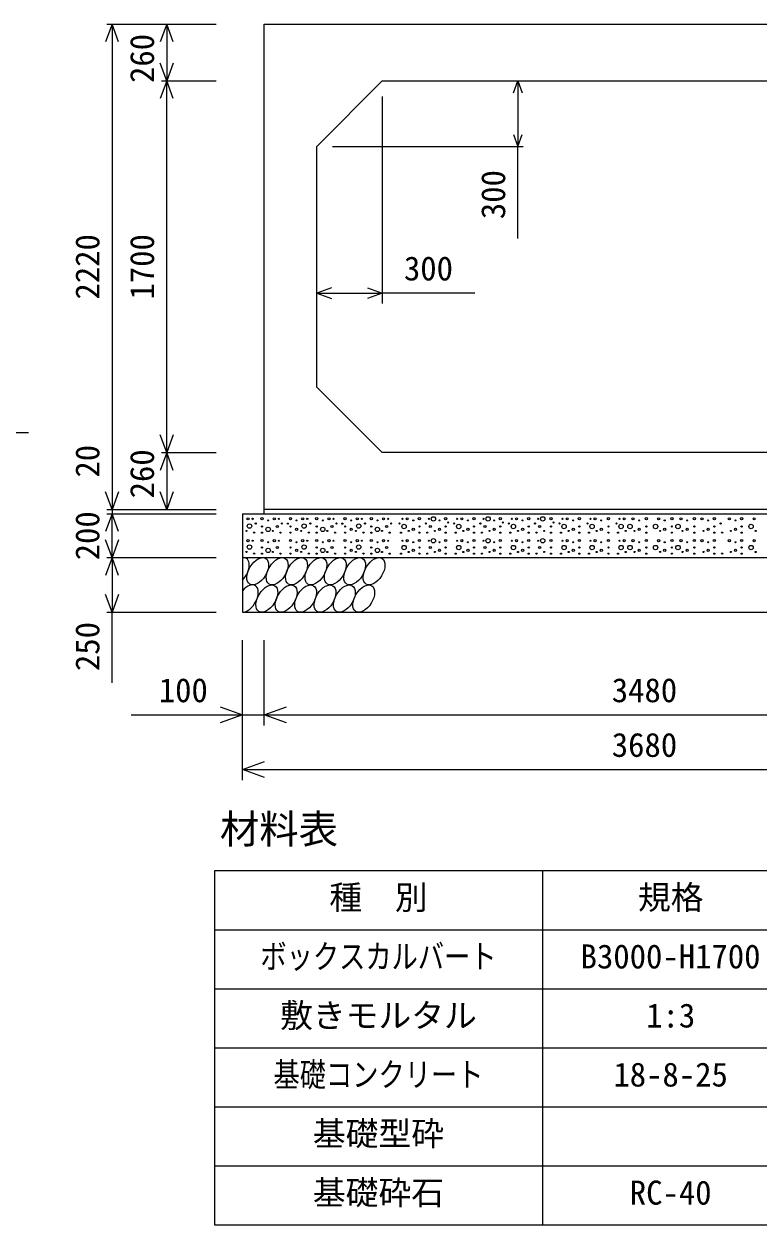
# Model space of a CAD drawing. Units: millimetres, scale not verified. Extents: x -100800 to 100800, y -35640 to 35640.
# Drawn here: x 16900 to 20263, y -14351 to -8860 of the extents above; entities that cross this region are included whole.
import ezdxf
from ezdxf.enums import TextEntityAlignment as Align

# ---------------------------------------------------------------- set-up
doc = ezdxf.new("R2010")
doc.units = ezdxf.units.MM
doc.header["$LTSCALE"] = 120
for name, color, linetype, lineweight in [('0-0_DIM', 7, 'Continuous', 25), ('0-2_HATCH', 6, 'Continuous', 25), ('0-3_HYO', 3, 'Continuous', 25), ('0-4_HYO2', 4, 'Continuous', 25), ('0-5_OUTLINE', 3, 'Continuous', 25), ('0-7_TXT', 7, 'Continuous', 25)]:
    doc.layers.add(name, color=color, linetype=linetype, lineweight=lineweight)
doc.styles.add('ＭＳ ゴシック', font='')
doc.styles.get('ＭＳ ゴシック').set_extended_font_data('MS Gothic')

msp = doc.modelspace()

# ---------------------------------------------------------------- linework, layer by layer
at = {"layer": '0-0_DIM'}
for p, q in [((17279, -8859.7), (17779.1, -8859.7)), ((17303, -8859.7), (17303, -11079.7)), ((17553, -8859.7), (17553, -9119.7)), ((17529, -9119.7), (17779.1, -9119.7)), ((17553, -10819.7), (17553, -9119.7)), ((19159.5, -9119.7), (19159.5, -9419.7)), ((18539.1, -9191.7), (18539.1, -10138.3)), ((18311.1, -9419.7), (19183.5, -9419.7)), ((19159.5, -9840.5), (19159.5, -9419.7)), ((18239.1, -10090.3), (18539.1, -10090.3)), ((18963.2, -10090.3), (18539.1, -10090.3)), ((15151.3, -10726.9), (16920.3, -10726.9)), ((17529, -10819.7), (17779.1, -10819.7)), ((17553, -10819.7), (17553, -11079.7)), ((17279, -11079.7), (17779.1, -11079.7)), ((17303, -11079.7), (17303, -11099.7)), ((17279, -11099.7), (17779.1, -11099.7)), ((17303, -11299.7), (17303, -11099.7)), ((17279, -11299.7), (17779.1, -11299.7)), ((17303, -11299.7), (17303, -11549.7)), ((17279, -11549.7), (17779.1, -11549.7)), ((17303, -11871.8), (17303, -11549.7)), ((17899.1, -12316.9), (17899.1, -11677.3)), ((17999.1, -12066.9), (17999.1, -11677.3)), ((17391.1, -12018.9), (17899.1, -12018.9)), ((17899.1, -12018.9), (17999.1, -12018.9)), ((17999.1, -12018.9), (21479.1, -12018.9)), ((17899.1, -12268.9), (21579.1, -12268.9))]:
    msp.add_line(p, q, dxfattribs=at)
for points in [[(17332.6, -8940.9), (17303, -8859.7), (17273.5, -8940.9)], [(17582.6, -8940.9), (17553, -8859.7), (17523.5, -8940.9)], [(17582.6, -9038.5), (17553, -9119.7), (17523.5, -9038.5)], [(17582.6, -9200.9), (17553, -9119.7), (17523.5, -9200.9)], [(19139.8, -9173.8), (19159.5, -9119.7), (19179.2, -9173.8)], [(19139.8, -9365.6), (19159.5, -9419.7), (19179.2, -9365.6)], [(18306.8, -10065.7), (18239.1, -10090.3), (18306.8, -10115)], [(18471.4, -10065.7), (18539.1, -10090.3), (18471.4, -10115)], [(17582.6, -10738.5), (17553, -10819.7), (17523.5, -10738.5)], [(17582.6, -10900.9), (17553, -10819.7), (17523.5, -10900.9)], [(17332.6, -10998.5), (17303, -11079.7), (17273.5, -10998.5)], [(17582.6, -10998.5), (17553, -11079.7), (17523.5, -10998.5)], [(17332.6, -11180.9), (17303, -11099.7), (17273.5, -11180.9)], [(17332.6, -11218.5), (17303, -11299.7), (17273.5, -11218.5)], [(17332.6, -11380.9), (17303, -11299.7), (17273.5, -11380.9)], [(17332.6, -11468.5), (17303, -11549.7), (17273.5, -11468.5)], [(17797.6, -11982), (17899.1, -12018.9), (17797.6, -12055.9)], [(18100.6, -12055.9), (17999.1, -12018.9), (18100.6, -11982)], [(18000.6, -12305.9), (17899.1, -12268.9), (18000.6, -12232)]]:
    msp.add_lwpolyline(points, dxfattribs=at)
at = {"layer": '0-2_HATCH'}
for centre, radius in [((17925.1, -11122.5), 5), ((17931.7, -11155.5), 10), ((17946.2, -11122.5), 2.5), ((17960.2, -11143.5), 2.5), ((17989.1, -11121.6), 5), ((18017.1, -11129.5), 2.5), ((18045.1, -11122.5), 5), ((18066.2, -11122.5), 2.5), ((18080.2, -11143.5), 2.5), ((18106.7, -11144.4), 2.5), ((18119.1, -11121.6), 5), ((18147.1, -11129.5), 2.5), ((18175.1, -11122.5), 5), ((18181.7, -11155.5), 10), ((18196.2, -11122.5), 2.5), ((18210.2, -11143.5), 2.5), ((18239.1, -11121.6), 5), ((18267.1, -11129.5), 2.5), ((18295.1, -11122.5), 5), ((18316.2, -11122.5), 2.5), ((18330.2, -11143.5), 2.5), ((18356.7, -11144.4), 2.5), ((18369.1, -11121.6), 5), ((18397.1, -11129.5), 2.5), ((18425.1, -11122.5), 5), ((18431.7, -11155.5), 10), ((18446.2, -11122.5), 2.5), ((18460.2, -11143.5), 2.5), ((18489.1, -11121.6), 5), ((18517.1, -11129.5), 2.5), ((18545.1, -11122.5), 5), ((18566.2, -11122.5), 2.5), ((18580.2, -11143.5), 2.5), ((18618, -11143.5), 2.5), ((18639, -11157.5), 10), ((18632, -11122.5), 2.5), ((18653.1, -11122.5), 5), ((18681.1, -11129.5), 2.5), ((18709.1, -11121.6), 5), ((18738, -11143.5), 2.5), ((18752, -11122.5), 2.5), ((18773.1, -11122.5), 10), ((18801.1, -11129.5), 2.5), ((18829.1, -11121.6), 5), ((18840.5, -11139.2), 2.5), ((18868, -11143.5), 2.5), ((18889, -11157.5), 10), ((18882, -11122.5), 2.5), ((18903.1, -11122.5), 5), ((18931.1, -11129.5), 2.5), ((18959.1, -11121.6), 5), ((18988, -11143.5), 2.5), ((19002, -11122.5), 2.5), ((19023.1, -11122.5), 10), ((19051.1, -11129.5), 2.5), ((19079.1, -11121.6), 5), ((19090.5, -11139.2), 2.5), ((19118, -11143.5), 2.5), ((19139, -11157.5), 10), ((19132, -11122.5), 2.5), ((19153.1, -11122.5), 5), ((19181.1, -11129.5), 2.5), ((19209.1, -11121.6), 5), ((19238, -11143.5), 2.5), ((19252, -11122.5), 2.5), ((19273.1, -11122.5), 10), ((19311, -11121.6), 5), ((19322.3, -11139.2), 2.5), ((19349.8, -11143.5), 2.5), ((19370.9, -11157.5), 10), ((19363.9, -11122.5), 2.5), ((19384.9, -11122.5), 5), ((19412.9, -11129.5), 2.5), ((19441, -11121.6), 5), ((19477.9, -11143.5), 2.5), ((19498.9, -11157.5), 10), ((19491.9, -11122.5), 2.5), ((19512.9, -11122.5), 5), ((19541, -11129.5), 2.5), ((19573.9, -11121.6), 5), ((19610.8, -11143.5), 2.5), ((19631.9, -11157.5), 10), ((19624.8, -11122.5), 2.5), ((19645.9, -11122.5), 5), ((19672.5, -11157.5), 10), ((19686.5, -11122.5), 5), ((19714.6, -11129.5), 2.5), ((19747.5, -11121.6), 5), ((19789.4, -11157.5), 10), ((19803.4, -11122.5), 5), ((19831.4, -11129.5), 2.5), ((19864.3, -11121.6), 5), ((19892.1, -11157.5), 10), ((19906.1, -11122.5), 5), ((19934.1, -11129.5), 2.5), ((19967, -11121.6), 5), ((20002.3, -11122.5), 5), ((20030.3, -11129.5), 2.5), ((20058.4, -11121.6), 5), ((20087.2, -11143.5), 2.5), ((20127.1, -11122.5), 5), ((20155.1, -11129.5), 2.5), ((20183.2, -11121.6), 5), ((20226.5, -11157.5), 10), ((20240.5, -11122.5), 5), ((17918.1, -11177.7), 2.5), ((17953.2, -11185.6), 2.5), ((17989.1, -11157.5), 2.5), ((17989.1, -11185.6), 2.5), ((18017.1, -11170.7), 10), ((18038.1, -11177.7), 2.5), ((18059.2, -11157.5), 5), ((18073.2, -11185.6), 2.5), ((18119.1, -11157.5), 2.5), ((18119.1, -11185.6), 2.5), ((18147.1, -11170.7), 5), ((18168.1, -11177.7), 2.5), ((18203.2, -11185.6), 2.5), ((18239.1, -11157.5), 2.5), ((18239.1, -11185.6), 2.5), ((18267.1, -11170.7), 10), ((18288.1, -11177.7), 2.5), ((18309.2, -11157.5), 5), ((18323.2, -11185.6), 2.5), ((18369.1, -11157.5), 2.5), ((18369.1, -11185.6), 2.5), ((18397.1, -11170.7), 5), ((18418.1, -11177.7), 2.5), ((18453.2, -11185.6), 2.5), ((18489.1, -11157.5), 2.5), ((18489.1, -11185.6), 2.5), ((18517.1, -11170.7), 10), ((18538.1, -11177.7), 2.5), ((18559.2, -11157.5), 5), ((18573.2, -11185.6), 2.5), ((18625, -11185.6), 2.5), ((18660.1, -11177.7), 2.5), ((18681.1, -11170.7), 5), ((18709.1, -11157.5), 2.5), ((18709.1, -11185.6), 2.5), ((18745, -11185.6), 2.5), ((18759, -11157.5), 5), ((18780.1, -11177.7), 2.5), ((18801.1, -11170.7), 5), ((18829.1, -11157.5), 2.5), ((18829.1, -11185.6), 2.5), ((18875, -11185.6), 2.5), ((18910.1, -11177.7), 2.5), ((18931.1, -11170.7), 5), ((18959.1, -11157.5), 2.5), ((18959.1, -11185.6), 2.5), ((18995, -11185.6), 2.5), ((19009, -11157.5), 5), ((19030.1, -11177.7), 2.5), ((19051.1, -11170.7), 5), ((19079.1, -11157.5), 2.5), ((19079.1, -11185.6), 2.5), ((19125, -11185.6), 2.5), ((19160.1, -11177.7), 2.5), ((19181.1, -11170.7), 5), ((19209.1, -11157.5), 2.5), ((19209.1, -11185.6), 2.5), ((19245, -11185.6), 2.5), ((19259, -11157.5), 5), ((19280.1, -11177.7), 2.5), ((19311, -11157.5), 2.5), ((19311, -11185.6), 2.5), ((19356.8, -11185.6), 2.5), ((19391.9, -11177.7), 2.5), ((19412.9, -11170.7), 5), ((19441, -11157.5), 2.5), ((19441, -11185.6), 2.5), ((19484.9, -11185.6), 2.5), ((19520, -11177.7), 2.5), ((19541, -11170.7), 5), ((19573.9, -11157.5), 2.5), ((19573.9, -11185.6), 2.5), ((19617.8, -11185.6), 2.5), ((19652.9, -11177.7), 2.5), ((19693.6, -11177.7), 2.5), ((19714.6, -11170.7), 5), ((19747.5, -11157.5), 2.5), ((19747.5, -11185.6), 2.5), ((19810.4, -11177.7), 2.5), ((19831.4, -11170.7), 5), ((19864.3, -11157.5), 2.5), ((19864.3, -11185.6), 2.5), ((19913.1, -11177.7), 2.5), ((19934.1, -11170.7), 5), ((19967, -11157.5), 2.5), ((19967, -11185.6), 2.5), ((20009.3, -11177.7), 2.5), ((20030.3, -11170.7), 5), ((20058.4, -11157.5), 2.5), ((20058.4, -11185.6), 2.5), ((20094.2, -11185.6), 2.5), ((20134.1, -11177.7), 2.5), ((20155.1, -11170.7), 5), ((20183.2, -11157.5), 2.5), ((20183.2, -11185.6), 2.5), ((20247.5, -11177.7), 2.5), ((17925.1, -11222.5), 5), ((17931.7, -11251.6), 10), ((17946.2, -11222.5), 2.5), ((17989.1, -11221.6), 5), ((17989.1, -11253.6), 2.5), ((18017.1, -11266.8), 10), ((18017.1, -11229.5), 2.5), ((18045.1, -11222.5), 5), ((18059.2, -11253.6), 5), ((18066.2, -11222.5), 2.5), ((18119.1, -11221.6), 5), ((18119.1, -11253.6), 2.5), ((18147.1, -11229.5), 2.5), ((18175.1, -11222.5), 5), ((18181.7, -11251.6), 10), ((18196.2, -11222.5), 2.5), ((18239.1, -11221.6), 5), ((18239.1, -11253.6), 2.5), ((18267.1, -11266.8), 10), ((18267.1, -11229.5), 2.5), ((18295.1, -11222.5), 5), ((18309.2, -11253.6), 5), ((18316.2, -11222.5), 2.5), ((18369.1, -11221.6), 5), ((18369.1, -11253.6), 2.5), ((18397.1, -11229.5), 2.5), ((18425.1, -11222.5), 5), ((18431.7, -11251.6), 10), ((18446.2, -11222.5), 2.5), ((18489.1, -11221.6), 5), ((18489.1, -11253.6), 2.5), ((18517.1, -11266.8), 10), ((18517.1, -11229.5), 2.5), ((18545.1, -11222.5), 5), ((18559.2, -11253.6), 5), ((18566.2, -11222.5), 2.5), ((18639, -11253.6), 10), ((18632, -11222.5), 2.5), ((18653.1, -11222.5), 5), ((18681.1, -11229.5), 2.5), ((18709.1, -11221.6), 5), ((18709.1, -11253.6), 2.5), ((18752, -11222.5), 2.5), ((18759, -11253.6), 5), ((18773.1, -11222.5), 10), ((18801.1, -11229.5), 2.5), ((18829.1, -11221.6), 5), ((18829.1, -11253.6), 2.5), ((18889, -11253.6), 10), ((18882, -11222.5), 2.5), ((18903.1, -11222.5), 5), ((18931.1, -11229.5), 2.5), ((18959.1, -11221.6), 5), ((18959.1, -11253.6), 2.5), ((19002, -11222.5), 2.5), ((19009, -11253.6), 5), ((19023.1, -11222.5), 10), ((19051.1, -11229.5), 2.5), ((19079.1, -11221.6), 5), ((19079.1, -11253.6), 2.5), ((19139, -11253.6), 10), ((19132, -11222.5), 2.5), ((19153.1, -11222.5), 5), ((19181.1, -11229.5), 2.5), ((19209.1, -11221.6), 5), ((19209.1, -11253.6), 2.5), ((19252, -11222.5), 2.5), ((19259, -11253.6), 5), ((19273.1, -11222.5), 10), ((19311, -11221.6), 5), ((19311, -11253.6), 2.5), ((19370.9, -11253.6), 10), ((19363.9, -11222.5), 2.5), ((19384.9, -11222.5), 5), ((19412.9, -11229.5), 2.5), ((19441, -11221.6), 5), ((19441, -11253.6), 2.5), ((19498.9, -11253.6), 10), ((19491.9, -11222.5), 2.5), ((19512.9, -11222.5), 5), ((19541, -11229.5), 2.5), ((19573.9, -11221.6), 5), ((19573.9, -11253.6), 2.5), ((19631.9, -11253.6), 10), ((19624.8, -11222.5), 2.5), ((19645.9, -11222.5), 5), ((19672.5, -11253.6), 10), ((19686.5, -11222.5), 5), ((19714.6, -11229.5), 2.5), ((19747.5, -11221.6), 5), ((19747.5, -11253.6), 2.5), ((19789.4, -11253.6), 10), ((19803.4, -11222.5), 5), ((19831.4, -11229.5), 2.5), ((19864.3, -11221.6), 5), ((19864.3, -11253.6), 2.5), ((19892.1, -11253.6), 10), ((19906.1, -11222.5), 5), ((19934.1, -11229.5), 2.5), ((19967, -11221.6), 5), ((19967, -11253.6), 2.5), ((20002.3, -11222.5), 5), ((20030.3, -11229.5), 2.5), ((20058.4, -11221.6), 5), ((20058.4, -11253.6), 2.5), ((20127.1, -11222.5), 5), ((20155.1, -11229.5), 2.5), ((20183.2, -11221.6), 5), ((20183.2, -11253.6), 2.5), ((20226.5, -11253.6), 10), ((20240.5, -11222.5), 5), ((17918.1, -11273.8), 2.5), ((17953.2, -11281.6), 2.5), ((17989.1, -11281.6), 2.5), ((18038.1, -11273.8), 2.5), ((18073.2, -11281.6), 2.5), ((18119.1, -11281.6), 2.5), ((18147.1, -11266.8), 5), ((18168.1, -11273.8), 2.5), ((18203.2, -11281.6), 2.5), ((18239.1, -11281.6), 2.5), ((18288.1, -11273.8), 2.5), ((18323.2, -11281.6), 2.5), ((18369.1, -11281.6), 2.5), ((18397.1, -11266.8), 5), ((18418.1, -11273.8), 2.5), ((18453.2, -11281.6), 2.5), ((18489.1, -11281.6), 2.5), ((18538.1, -11273.8), 2.5), ((18573.2, -11281.6), 2.5), ((18625, -11281.6), 2.5), ((18660.1, -11273.8), 2.5), ((18681.1, -11266.8), 5), ((18709.1, -11281.6), 2.5), ((18745, -11281.6), 2.5), ((18780.1, -11273.8), 2.5), ((18801.1, -11266.8), 5), ((18829.1, -11281.6), 2.5), ((18875, -11281.6), 2.5), ((18910.1, -11273.8), 2.5), ((18931.1, -11266.8), 5), ((18959.1, -11281.6), 2.5), ((18995, -11281.6), 2.5), ((19030.1, -11273.8), 2.5), ((19051.1, -11266.8), 5), ((19079.1, -11281.6), 2.5), ((19125, -11281.6), 2.5), ((19160.1, -11273.8), 2.5), ((19181.1, -11266.8), 5), ((19209.1, -11281.6), 2.5), ((19245, -11281.6), 2.5), ((19280.1, -11273.8), 2.5), ((19311, -11281.6), 2.5), ((19356.8, -11281.6), 2.5), ((19391.9, -11273.8), 2.5), ((19412.9, -11266.8), 5), ((19441, -11281.6), 2.5), ((19484.9, -11281.6), 2.5), ((19520, -11273.8), 2.5), ((19541, -11266.8), 5), ((19573.9, -11281.6), 2.5), ((19617.8, -11281.6), 2.5), ((19652.9, -11273.8), 2.5), ((19693.6, -11273.8), 2.5), ((19714.6, -11266.8), 5), ((19747.5, -11281.6), 2.5), ((19810.4, -11273.8), 2.5), ((19831.4, -11266.8), 5), ((19864.3, -11281.6), 2.5), ((19913.1, -11273.8), 2.5), ((19934.1, -11266.8), 5), ((19967, -11281.6), 2.5), ((20009.3, -11273.8), 2.5), ((20030.3, -11266.8), 5), ((20058.4, -11281.6), 2.5), ((20094.2, -11281.6), 2.5), ((20134.1, -11273.8), 2.5), ((20155.1, -11266.8), 5), ((20183.2, -11281.6), 2.5), ((20247.5, -11273.8), 2.5)]:
    msp.add_circle(centre, radius, dxfattribs=at)
for centre, start_param, end_param in [((17880.8, -11362.2), 4.335544, 6.724593), ((17922.3, -11487.2), 3.496422, 7.58605)]:
    msp.add_ellipse(centre, major_axis=(36.4, 58.9), ratio=0.5792, start_param=start_param, end_param=end_param, dxfattribs=at)
for centre in [(17969.5, -11362.2), (18058.2, -11362.2), (18146.9, -11362.2), (18235.6, -11362.2), (18324.3, -11362.2), (18413, -11362.2), (18501.6, -11362.2), (18011, -11487.2), (18099.7, -11487.2), (18188.4, -11487.2), (18277.1, -11487.2), (18365.8, -11487.2), (18454.5, -11487.2)]:
    msp.add_ellipse(centre, major_axis=(36.4, 58.9), ratio=0.5792, dxfattribs=at)
at = {"layer": '0-3_HYO'}
for p, q in [((19271.6, -12731.4), (19271.6, -14351.4)), ((17771.6, -13001.4), (21706.6, -13001.4))]:
    msp.add_line(p, q, dxfattribs=at)
msp.add_lwpolyline([(17771.6, -14351.4), (21706.6, -14351.4), (21706.6, -12731.4), (17771.6, -12731.4)], close=True, dxfattribs=at)
at = {"layer": '0-4_HYO2'}
for p, q in [((17771.6, -13271.4), (21706.6, -13271.4)), ((17771.6, -13541.4), (21706.6, -13541.4)), ((17771.6, -13811.4), (21706.6, -13811.4)), ((17771.6, -14081.4), (21706.6, -14081.4))]:
    msp.add_line(p, q, dxfattribs=at)
at = {"layer": '0-5_OUTLINE'}
for p, q in [((17999.1, -11099.7), (17999.1, -8859.7)), ((18539.1, -9119.7), (18239.1, -9419.7)), ((18539.1, -9119.7), (20939.1, -9119.7)), ((18239.1, -10519.7), (18239.1, -9419.7)), ((18239.1, -10519.7), (18539.1, -10819.7)), ((20939.1, -10819.7), (18539.1, -10819.7)), ((21479.1, -11079.7), (17999.1, -11079.7)), ((17899.1, -11099.7), (17899.1, -11549.7)), ((17899.1, -11099.7), (21579.1, -11099.7)), ((17899.1, -11299.7), (21579.1, -11299.7)), ((17899.1, -11549.7), (21579.1, -11549.7))]:
    msp.add_line(p, q, dxfattribs=at)
msp.add_lwpolyline([(17999.1, -8859.7), (21479.1, -8859.7), (21479.1, -11099.7)], dxfattribs=at)

# ---------------------------------------------------------------- texts
at = {"layer": '0-0_DIM', "style": 'ＭＳ ゴシック'}
for s, p in [('260', (17528, -9129.4)), ('300', (19134.5, -9752)), ('2220', (17278, -10119.7)), ('1700', (17528, -10119.7)), ('20', (17278, -10933.8)), ('260', (17528, -11028.9)), ('200', (17278, -11312.2)), ('250', (17278, -11818.5))]:
    msp.add_text(s, height=110, rotation=90, dxfattribs=at).set_placement(p, align=Align.BOTTOM_LEFT)
for s, p in [('300', (18638.3, -10065.3)), ('100', (17516.7, -11993.9)), ('3480', (19589.1, -11993.9)), ('3680', (19589.1, -12243.9))]:
    msp.add_text(s, height=110, dxfattribs=at).set_placement(p, align=Align.BOTTOM_LEFT)
at = {"layer": '0-7_TXT', "style": 'ＭＳ ゴシック'}
for s, height, p in [('材料表', 132, (17796.6, -12646.4)), ('種\u3000別', 110, (18296.6, -12941.4)), ('規格', 110, (19709.1, -12941.4)), ('B3000-H1700', 110, (19446.6, -13211.4)), ('敷きモルタル', 110, (18071.6, -13481.4)), ('1:3', 110, (19746.6, -13481.4)), ('18-8-25', 110, (19596.6, -13751.4)), ('基礎型砕', 110, (18221.6, -14021.4)), ('基礎砕石', 110, (18221.6, -14291.4)), ('RC-40', 110, (19671.6, -14291.4))]:
    msp.add_text(s, height=height, dxfattribs=at).set_placement(p, align=Align.BOTTOM_LEFT)
at = {"layer": '0-7_TXT', "style": 'ＭＳ ゴシック', "width": 0.8}
for s, p in [('ボックスカルバート', (17981.6, -13211.4)), ('基礎コンクリート', (18041.6, -13751.4))]:
    msp.add_text(s, height=110, dxfattribs=at).set_placement(p, align=Align.BOTTOM_LEFT)

doc.saveas('drawing.dxf')
